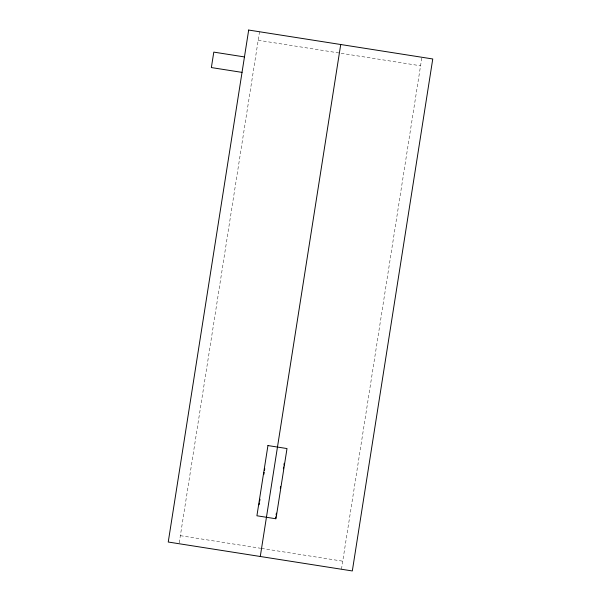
<?xml version="1.0" encoding="UTF-8"?>
<svg xmlns="http://www.w3.org/2000/svg" width="601" height="601" viewBox="0 0 601 601"><rect width="100%" height="100%" fill="white"/><g stroke="black" fill="none" stroke-linecap="round" stroke-linejoin="round"><path stroke-width="0.45" stroke-dasharray="3 2.25" d="M179.233 542.838L259.534 31.755M341.466 569.245L421.902 57.268M258.197 40.267L420.565 65.779M180.36 535.671L260.624 548.277M261.548 548.42L342.735 561.176"/><path stroke-width="0.9" d="M259.114 504.765L259.399 502.917M259.692 501.069L259.985 499.221M263.899 474.272L264.192 472.424M264.485 470.575L264.771 468.727M260.278 556.488L340.722 44.512M275.521 518.701L275.806 516.852M276.099 515.004L276.385 513.156M280.306 488.215L280.599 486.367M283.356 468.81L283.649 466.962M283.935 465.114L284.228 463.266M244.457 56.93L213.798 52.114L211.364 67.567L242.03 72.383M248.679 30.05L168.242 542.027L352.321 570.95L432.758 58.973L248.679 30.05M267.941 445.559L256.912 515.778L275.972 518.776L287.008 448.556L267.941 445.559"/></g></svg>
